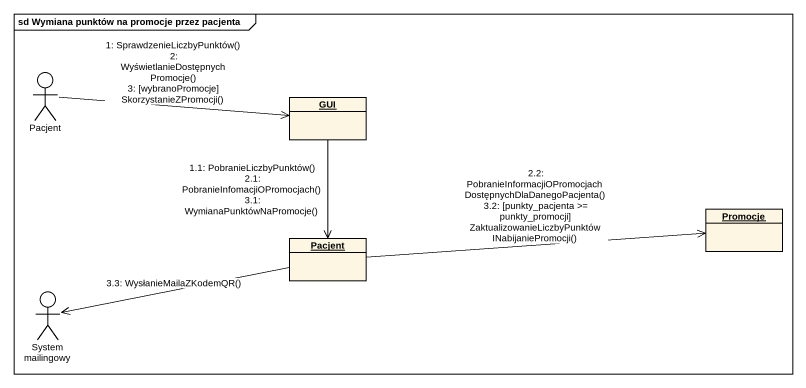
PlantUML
@startuml
mainframe sd Wymiana punktów na promocje przez pacjenta
allowmixing
hide circle
hide empty members
actor Pacjent
object GUI
object Promocje
object "Pacjent" as Pacjent_2
actor "System mailingowy" as System_mailingowy
Pacjent -right-> GUI : 1: SprawdzenieLiczbyPunktów()\n2: WyświetlanieDostępnychPromocje()\n3: [wybranoPromocje] SkorzystanieZPromocji()
GUI --> Pacjent_2 : 1.1: PobranieLiczbyPunktów()\n2.1: PobranieInfomacjiOPromocjach()\n3.1: WymianaPunktówNaPromocje()
Pacjent_2 -right-> Promocje : 2.2: PobranieInformacjiOPromocjachDostępnychDlaDanegoPacjenta()\n3.2: [punkty_pacjenta >= punkty_promocji] ZaktualizowanieLiczbyPunktówINabijaniePromocji()
Pacjent_2 -left-> System_mailingowy : 3.3: WysłanieMailaZKodemQR()
@enduml
